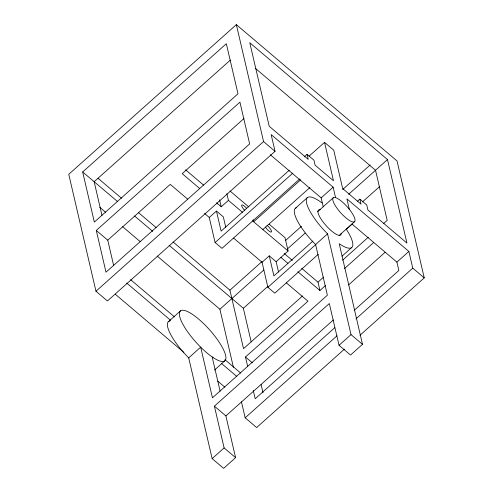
<?xml version="1.0" encoding="UTF-8"?>
<svg xmlns="http://www.w3.org/2000/svg" width="493" height="493" viewBox="0 0 493 493"><rect width="100%" height="100%" fill="white"/><g stroke="black" fill="none" stroke-linecap="round" stroke-linejoin="round"><path stroke-width="0.74" d="M359.958 335.283L424.245 277.879L397.031 160.952L236.357 24.65L68.755 174.306L95.969 291.234L107.443 300.97L275.045 151.314L271.156 134.607L333.132 187.18L335.567 197.631M82.67 171.971L226.33 43.692L237.99 93.799L94.329 222.078L82.67 171.971L117.593 201.594M230.367 60.072L94.151 181.707L101.983 215.361M96.277 230.434L239.931 102.156L249.649 143.913L105.995 272.191L96.277 230.434L107.751 240.165L113.581 265.222M107.751 240.165L170.245 184.37L187.716 199.19M243.973 118.53L182.213 173.678L199.69 188.499M95.969 291.234L263.564 141.577L236.357 24.65M299.719 178.953L221.979 248.367L215.096 242.525L209.266 217.468L216.445 211.053L223.335 216.895L225.751 227.291M216.575 202.826L221.24 206.783L228.419 200.368L226.866 193.687M289.305 170.208L221.111 231.1L216.445 211.053M304.199 156.903L307.065 154.346L313.955 160.188L315.119 165.198L333.484 180.777L324.542 142.36L309.056 156.189M215.096 242.525L292.83 173.111M300.755 179.742L253.667 221.782L253.149 219.558M262.849 229.572L309.937 187.531M168.261 321.812L180.567 310.818M295.375 208.292L307.349 197.601M323.248 206.826L321.159 197.872L333.132 187.18M317.726 211.614L333.188 197.81M302.585 295.917L243.536 348.65L229.929 290.186L261.98 261.567M285.447 240.609L301.469 226.299M342.678 189.503L370.151 164.976M318.219 254.363L274.78 293.15L267.89 287.308L262.06 262.258L269.246 255.842L276.129 261.684L278.545 272.074M233.435 367.39L219.903 309.228L263.921 269.917M287.388 248.965L305.13 233.121M348.631 194.279L387.498 159.572L249.778 42.737L269.209 126.257L308.236 159.356L307.065 154.346M276.129 261.684L288.103 250.992L284.991 237.632L269.135 224.179M312.876 241.089L273.905 275.883L269.246 255.842M357.567 201.181L359.859 199.135L366.749 204.977L367.914 209.987L406.935 243.086L387.498 159.572M251.184 341.926L243.351 308.273L267.958 286.297M362.398 201.97L379.567 186.637M346.203 229.066A33.395 9.213 48.2 0 1 339.227 243.727L362.484 344.348L350.517 355.04L339.036 345.303L329.318 303.54L214.393 406.164L225.874 415.901L235.592 457.658L223.619 468.35L212.144 458.613L188.696 357.856L200.669 347.171L212.452 397.814L327.377 295.19L315.594 244.546L327.562 233.855L326.97 233.263A33.395 9.213 48.2 0 1 306.399 202.155A33.395 9.213 48.2 0 1 321.972 202.906M267.89 287.308L315.902 244.436M339.166 235.451L354.621 221.647M346.228 229.35L351.94 224.247M214.455 370.077L225.054 360.611M342.037 256.163L351.731 247.511M325.657 285.404L319.939 290.506L317.997 282.156L323.716 277.054M342.586 260.199L368.32 237.219M383.757 223.434L387.19 220.371L375.53 170.258L255.386 68.342M247.708 366.582L245.477 357L307.971 301.198L286.421 282.92M344.527 268.549L373.694 242.507M348.526 284.966L385.156 252.256M354.208 310.344L398.849 270.478L396.908 262.128L408.882 251.442L346.906 198.864L349.334 209.315M225.874 415.901L333.367 319.914M334.747 327.722L255.195 398.757L253.254 390.407M344.459 349.118L256.643 427.536L245.169 417.799L337.002 335.795M355.946 318.885L412.764 268.143L408.882 251.442M212.144 458.613L224.112 447.921L214.393 406.164M339.036 345.303L351.01 334.611L327.562 233.855M324.542 142.36L333.724 150.149L342.666 188.566L361.03 204.145L359.859 199.135M263.564 141.577L275.045 151.314M412.764 268.143L424.245 277.879M270.293 154.722L321.159 197.872M351.885 223.939L396.908 262.128M230.009 190.988L248.799 206.931M228.419 200.368L242.513 212.323M252.496 220.79L288.103 250.992M185.516 169.771L203.566 185.091M284.214 253.501L292.367 260.421M301.685 268.321L317.997 282.156M280.918 257.408L287.906 263.336M297.809 271.735L319.939 290.506M351.01 334.611L362.484 344.348M204.607 213.518L209.266 217.468M233.583 238.101L262.06 262.258M98.064 178.324L121.506 198.211M138.502 212.631L156.084 227.544M173.08 241.958L229.929 290.186M134.589 216.008L152.756 231.42M169.167 245.341L243.351 308.273M99.759 207.313L105.619 212.28M122.615 226.7L140.197 241.613M157.193 256.033L219.903 309.228M245.477 357L252.361 362.842M130.577 279.642L174.534 316.925M224.937 359.68L240.757 373.109M126.664 283.019L170.615 320.308M221.603 363.563L236.843 376.486M115.276 294.21L183.846 352.378M217.838 381.212L224.87 387.178M224.112 447.921L235.592 457.658M315.594 244.546L314.996 243.955A33.395 9.213 48.2 0 1 296.65 207.689M188.862 358.029L187.728 356.889A33.395 9.213 48.2 0 1 169.919 320.968M219.619 199.819L221.24 206.783M261.117 384.632L263.028 392.835M241.447 401.826L245.169 417.799M212.144 356.907L220.118 391.165M341.174 233.343A16.7 4.61 48.2 0 1 337.194 234.767L336.756 234.557A16.7 4.61 48.2 0 1 325.953 225.455L325.417 224.839A16.7 4.61 48.2 0 1 320.321 209.815M266.984 225.326A5.01 1.38 48.2 0 1 271.218 230.354A5.01 1.38 48.2 0 1 269.973 231.692A5.01 1.38 48.2 0 1 265.413 227.014M244.842 210.48A5.01 1.38 48.2 0 1 241.749 205.051A5.01 1.38 48.2 0 1 246.697 208.49M213.025 357.505L211.99 356.803A33.395 9.213 48.2 0 1 200.836 347.337L199.696 346.197A33.395 9.213 48.2 0 1 181.72 310.313A33.395 9.213 48.2 0 1 219.034 341.963A33.395 9.213 48.2 0 1 213.025 357.505M349.58 209.617L349.099 209.014A16.029 4.425 48.2 0 0 337.403 198.426A16.029 4.425 48.2 0 0 332.861 200.275L332.96 200.676A16.029 4.425 48.2 0 0 345.895 217.851A16.029 4.425 48.2 0 0 354.948 219.175L354.849 218.781A16.029 4.425 48.2 0 0 349.58 209.617"/></g></svg>
